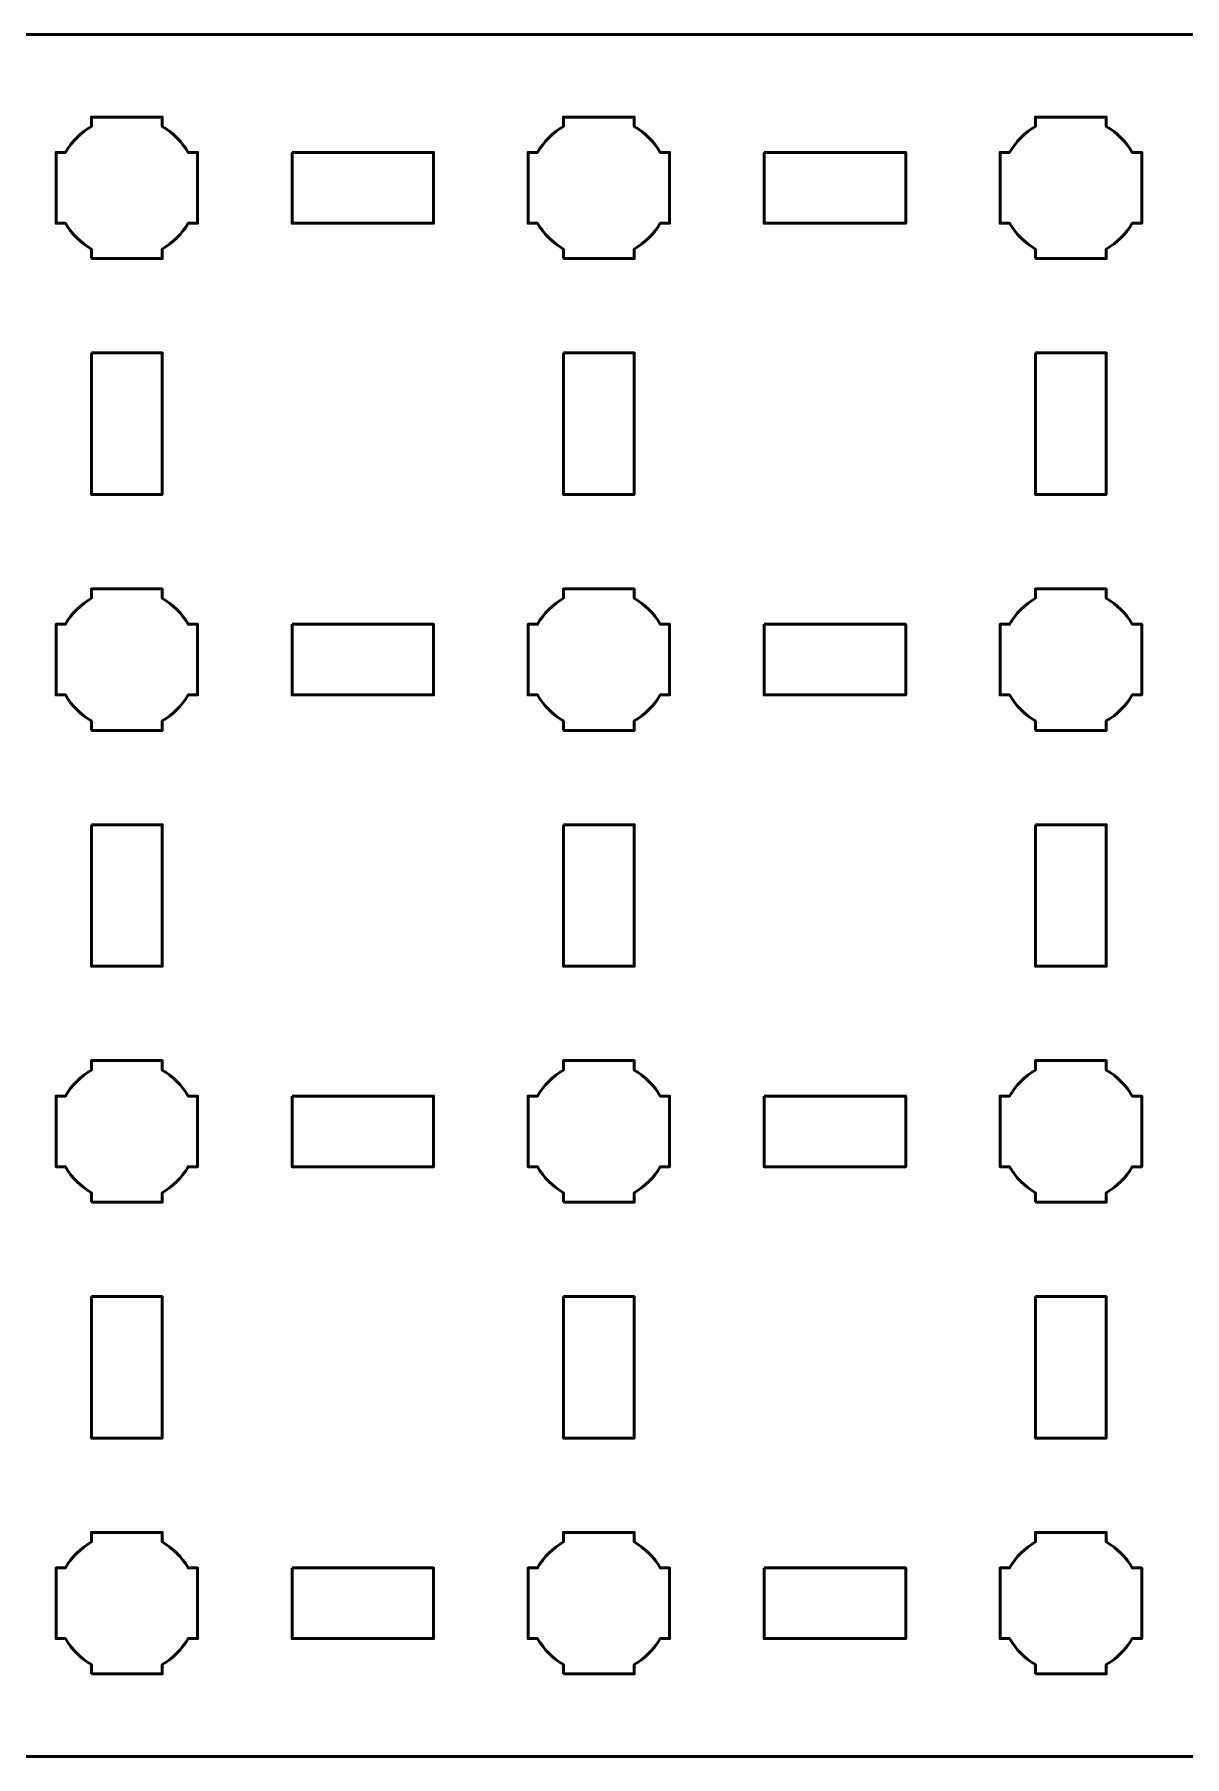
# Model space of a CAD drawing. Header units: centimetres. Extents: x -17.7 to 17.7, y -3.7 to 3.7.
# Drawn here: x -13.39 to -8.52, y -3.65 to 3.65 of the extents above; entities that cross this region are included whole.
import ezdxf

# ---------------------------------------------------------------- set-up
doc = ezdxf.new("R2010")
doc.units = ezdxf.units.CM
doc.header["$MEASUREMENT"] = 0
doc.layers.add('Layer 1', color=7, linetype='Continuous')

msp = doc.modelspace()

# ---------------------------------------------------------------- linework, layer by layer
at = {"layer": 'Layer 1', "lineweight": 53}
for points, knots in [([(-17.14996, 3.65002), (-17.14996, 3.65002), (17.14996, 3.65002), (17.14996, 3.65002), (17.14996, 3.65002), (17.42692, 3.65002), (17.65006, 3.42693), (17.65006, 3.14993), (17.65006, 3.14993), (17.65006, 3.14993), (17.65006, -3.15005), (17.65006, -3.15005), (17.65006, -3.15005), (17.65006, -3.42702), (17.42692, -3.65001), (17.14996, -3.65001), (17.14996, -3.65001), (17.14996, -3.65001), (-17.14996, -3.65001), (-17.14996, -3.65001), (-17.14996, -3.65001), (-17.42696, -3.65001), (-17.65005, -3.42702), (-17.65005, -3.15005), (-17.65005, -3.15005), (-17.65005, -3.15005), (-17.65005, 3.14993), (-17.65005, 3.14993), (-17.65005, 3.14993), (-17.65005, 3.42693), (-17.42696, 3.65002), (-17.14996, 3.65002)], [0, 0, 0, 0, 0.125, 0.125, 0.125, 0.125, 0.25, 0.25, 0.25, 0.25, 0.375, 0.375, 0.375, 0.375, 0.5, 0.5, 0.5, 0.5, 0.625, 0.625, 0.625, 0.625, 0.75, 0.75, 0.75, 0.75, 0.875, 0.875, 0.875, 0.875, 1, 1, 1, 1]), ([(-13.15009, 2.69999), (-13.15009, 2.69999), (-13.15009, 2.7401), (-13.15009, 2.7401), (-13.15009, 2.7401), (-13.19556, 2.76642), (-13.23345, 2.80445), (-13.25991, 2.84992), (-13.25991, 2.84992), (-13.25991, 2.84992), (-13.30002, 2.84992), (-13.30002, 2.84992), (-13.30002, 2.84992), (-13.30002, 2.84992), (-13.30002, 2.99999), (-13.30002, 2.99999), (-13.30002, 2.99999), (-13.30002, 2.99999), (-13.30002, 3.14993), (-13.30002, 3.14993), (-13.30002, 3.14993), (-13.30002, 3.14993), (-13.25991, 3.14993), (-13.25991, 3.14993), (-13.25991, 3.14993), (-13.23345, 3.19554), (-13.19556, 3.23346), (-13.15009, 3.25978), (-13.15009, 3.25978), (-13.15009, 3.25978), (-13.15009, 3.3), (-13.15009, 3.3), (-13.15009, 3.3), (-13.15009, 3.3), (-13.00002, 3.3), (-13.00002, 3.3), (-13.00002, 3.3), (-13.00002, 3.3), (-12.85009, 3.3), (-12.85009, 3.3), (-12.85009, 3.3), (-12.85009, 3.3), (-12.85009, 3.25978), (-12.85009, 3.25978), (-12.85009, 3.25978), (-12.80447, 3.23346), (-12.76655, 3.19554), (-12.74023, 3.14993), (-12.74023, 3.14993), (-12.74023, 3.14993), (-12.70002, 3.14993), (-12.70002, 3.14993), (-12.70002, 3.14993), (-12.70002, 3.14993), (-12.70002, 2.99999), (-12.70002, 2.99999), (-12.70002, 2.99999), (-12.70002, 2.99999), (-12.70002, 2.84992), (-12.70002, 2.84992), (-12.70002, 2.84992), (-12.70002, 2.84992), (-12.74023, 2.84992), (-12.74023, 2.84992), (-12.74023, 2.84992), (-12.76655, 2.80445), (-12.80447, 2.76642), (-12.85009, 2.7401), (-12.85009, 2.7401), (-12.85009, 2.7401), (-12.85009, 2.69999), (-12.85009, 2.69999), (-12.85009, 2.69999), (-12.85009, 2.69999), (-13.00002, 2.69999), (-13.00002, 2.69999), (-13.00002, 2.69999), (-13.00002, 2.69999), (-13.15009, 2.69999), (-13.15009, 2.69999)], [0, 0, 0, 0, 0.05, 0.05, 0.05, 0.05, 0.1, 0.1, 0.1, 0.1, 0.15, 0.15, 0.15, 0.15, 0.2, 0.2, 0.2, 0.2, 0.25, 0.25, 0.25, 0.25, 0.3, 0.3, 0.3, 0.3, 0.35, 0.35, 0.35, 0.35, 0.4, 0.4, 0.4, 0.4, 0.45, 0.45, 0.45, 0.45, 0.5, 0.5, 0.5, 0.5, 0.55, 0.55, 0.55, 0.55, 0.6, 0.6, 0.6, 0.6, 0.65, 0.65, 0.65, 0.65, 0.7, 0.7, 0.7, 0.7, 0.75, 0.75, 0.75, 0.75, 0.8, 0.8, 0.8, 0.8, 0.85, 0.85, 0.85, 0.85, 0.9, 0.9, 0.9, 0.9, 0.95, 0.95, 0.95, 0.95, 1, 1, 1, 1]), ([(-11.14998, 2.69999), (-11.14998, 2.69999), (-11.14998, 2.7401), (-11.14998, 2.7401), (-11.14998, 2.7401), (-11.1956, 2.76642), (-11.23348, 2.80445), (-11.2598, 2.84992), (-11.2598, 2.84992), (-11.2598, 2.84992), (-11.30005, 2.84992), (-11.30005, 2.84992), (-11.30005, 2.84992), (-11.30005, 2.84992), (-11.30005, 2.99999), (-11.30005, 2.99999), (-11.30005, 2.99999), (-11.30005, 2.99999), (-11.30005, 3.14993), (-11.30005, 3.14993), (-11.30005, 3.14993), (-11.30005, 3.14993), (-11.2598, 3.14993), (-11.2598, 3.14993), (-11.2598, 3.14993), (-11.23348, 3.19554), (-11.1956, 3.23346), (-11.14998, 3.25978), (-11.14998, 3.25978), (-11.14998, 3.25978), (-11.14998, 3.3), (-11.14998, 3.3), (-11.14998, 3.3), (-11.14998, 3.3), (-11.00005, 3.3), (-11.00005, 3.3), (-11.00005, 3.3), (-11.00005, 3.3), (-10.84998, 3.3), (-10.84998, 3.3), (-10.84998, 3.3), (-10.84998, 3.3), (-10.84998, 3.25978), (-10.84998, 3.25978), (-10.84998, 3.25978), (-10.80451, 3.23346), (-10.76648, 3.19554), (-10.74016, 3.14993), (-10.74016, 3.14993), (-10.74016, 3.14993), (-10.70005, 3.14993), (-10.70005, 3.14993), (-10.70005, 3.14993), (-10.70005, 3.14993), (-10.70005, 2.99999), (-10.70005, 2.99999), (-10.70005, 2.99999), (-10.70005, 2.99999), (-10.70005, 2.84992), (-10.70005, 2.84992), (-10.70005, 2.84992), (-10.70005, 2.84992), (-10.74016, 2.84992), (-10.74016, 2.84992), (-10.74016, 2.84992), (-10.76648, 2.80445), (-10.80451, 2.76642), (-10.84998, 2.7401), (-10.84998, 2.7401), (-10.84998, 2.7401), (-10.84998, 2.69999), (-10.84998, 2.69999), (-10.84998, 2.69999), (-10.84998, 2.69999), (-11.00005, 2.69999), (-11.00005, 2.69999), (-11.00005, 2.69999), (-11.00005, 2.69999), (-11.14998, 2.69999), (-11.14998, 2.69999)], [0, 0, 0, 0, 0.05, 0.05, 0.05, 0.05, 0.1, 0.1, 0.1, 0.1, 0.15, 0.15, 0.15, 0.15, 0.2, 0.2, 0.2, 0.2, 0.25, 0.25, 0.25, 0.25, 0.3, 0.3, 0.3, 0.3, 0.35, 0.35, 0.35, 0.35, 0.4, 0.4, 0.4, 0.4, 0.45, 0.45, 0.45, 0.45, 0.5, 0.5, 0.5, 0.5, 0.55, 0.55, 0.55, 0.55, 0.6, 0.6, 0.6, 0.6, 0.65, 0.65, 0.65, 0.65, 0.7, 0.7, 0.7, 0.7, 0.75, 0.75, 0.75, 0.75, 0.8, 0.8, 0.8, 0.8, 0.85, 0.85, 0.85, 0.85, 0.9, 0.9, 0.9, 0.9, 0.95, 0.95, 0.95, 0.95, 1, 1, 1, 1]), ([(-9.15005, 2.69999), (-9.15005, 2.69999), (-9.15005, 2.7401), (-9.15005, 2.7401), (-9.15005, 2.7401), (-9.19552, 2.76642), (-9.23355, 2.80445), (-9.25987, 2.84992), (-9.25987, 2.84992), (-9.25987, 2.84992), (-9.29998, 2.84992), (-9.29998, 2.84992), (-9.29998, 2.84992), (-9.29998, 2.84992), (-9.29998, 2.99999), (-9.29998, 2.99999), (-9.29998, 2.99999), (-9.29998, 2.99999), (-9.29998, 3.14993), (-9.29998, 3.14993), (-9.29998, 3.14993), (-9.29998, 3.14993), (-9.25987, 3.14993), (-9.25987, 3.14993), (-9.25987, 3.14993), (-9.23355, 3.19554), (-9.19552, 3.23346), (-9.15005, 3.25978), (-9.15005, 3.25978), (-9.15005, 3.25978), (-9.15005, 3.3), (-9.15005, 3.3), (-9.15005, 3.3), (-9.15005, 3.3), (-8.99998, 3.3), (-8.99998, 3.3), (-8.99998, 3.3), (-8.99998, 3.3), (-8.85005, 3.3), (-8.85005, 3.3), (-8.85005, 3.3), (-8.85005, 3.3), (-8.85005, 3.25978), (-8.85005, 3.25978), (-8.85005, 3.25978), (-8.80443, 3.23346), (-8.76654, 3.19554), (-8.74023, 3.14993), (-8.74023, 3.14993), (-8.74023, 3.14993), (-8.69998, 3.14993), (-8.69998, 3.14993), (-8.69998, 3.14993), (-8.69998, 3.14993), (-8.69998, 2.99999), (-8.69998, 2.99999), (-8.69998, 2.99999), (-8.69998, 2.99999), (-8.69998, 2.84992), (-8.69998, 2.84992), (-8.69998, 2.84992), (-8.69998, 2.84992), (-8.74023, 2.84992), (-8.74023, 2.84992), (-8.74023, 2.84992), (-8.76654, 2.80445), (-8.80443, 2.76642), (-8.85005, 2.7401), (-8.85005, 2.7401), (-8.85005, 2.7401), (-8.85005, 2.69999), (-8.85005, 2.69999), (-8.85005, 2.69999), (-8.85005, 2.69999), (-8.99998, 2.69999), (-8.99998, 2.69999), (-8.99998, 2.69999), (-8.99998, 2.69999), (-9.15005, 2.69999), (-9.15005, 2.69999)], [0, 0, 0, 0, 0.05, 0.05, 0.05, 0.05, 0.1, 0.1, 0.1, 0.1, 0.15, 0.15, 0.15, 0.15, 0.2, 0.2, 0.2, 0.2, 0.25, 0.25, 0.25, 0.25, 0.3, 0.3, 0.3, 0.3, 0.35, 0.35, 0.35, 0.35, 0.4, 0.4, 0.4, 0.4, 0.45, 0.45, 0.45, 0.45, 0.5, 0.5, 0.5, 0.5, 0.55, 0.55, 0.55, 0.55, 0.6, 0.6, 0.6, 0.6, 0.65, 0.65, 0.65, 0.65, 0.7, 0.7, 0.7, 0.7, 0.75, 0.75, 0.75, 0.75, 0.8, 0.8, 0.8, 0.8, 0.85, 0.85, 0.85, 0.85, 0.9, 0.9, 0.9, 0.9, 0.95, 0.95, 0.95, 0.95, 1, 1, 1, 1]), ([(-12.29997, 3.14993), (-12.29997, 3.14993), (-11.69996, 3.14993), (-11.69996, 3.14993), (-11.69996, 3.14993), (-11.69996, 3.14993), (-11.69996, 2.84992), (-11.69996, 2.84992), (-11.69996, 2.84992), (-11.69996, 2.84992), (-12.29997, 2.84992), (-12.29997, 2.84992), (-12.29997, 2.84992), (-12.29997, 2.84992), (-12.29997, 3.14993), (-12.29997, 3.14993)], [0, 0, 0, 0, 0.25, 0.25, 0.25, 0.25, 0.5, 0.5, 0.5, 0.5, 0.75, 0.75, 0.75, 0.75, 1, 1, 1, 1]), ([(-10.3, 3.14993), (-10.3, 3.14993), (-9.69999, 3.14993), (-9.69999, 3.14993), (-9.69999, 3.14993), (-9.69999, 3.14993), (-9.69999, 2.84992), (-9.69999, 2.84992), (-9.69999, 2.84992), (-9.69999, 2.84992), (-10.3, 2.84992), (-10.3, 2.84992), (-10.3, 2.84992), (-10.3, 2.84992), (-10.3, 3.14993), (-10.3, 3.14993)], [0, 0, 0, 0, 0.25, 0.25, 0.25, 0.25, 0.5, 0.5, 0.5, 0.5, 0.75, 0.75, 0.75, 0.75, 1, 1, 1, 1]), ([(-13.15009, 2.29998), (-13.15009, 2.29998), (-12.85009, 2.29998), (-12.85009, 2.29998), (-12.85009, 2.29998), (-12.85009, 2.29998), (-12.85009, 1.69997), (-12.85009, 1.69997), (-12.85009, 1.69997), (-12.85009, 1.69997), (-13.15009, 1.69997), (-13.15009, 1.69997), (-13.15009, 1.69997), (-13.15009, 1.69997), (-13.15009, 2.29998), (-13.15009, 2.29998)], [0, 0, 0, 0, 0.25, 0.25, 0.25, 0.25, 0.5, 0.5, 0.5, 0.5, 0.75, 0.75, 0.75, 0.75, 1, 1, 1, 1]), ([(-11.14998, 2.29998), (-11.14998, 2.29998), (-10.84998, 2.29998), (-10.84998, 2.29998), (-10.84998, 2.29998), (-10.84998, 2.29998), (-10.84998, 1.69997), (-10.84998, 1.69997), (-10.84998, 1.69997), (-10.84998, 1.69997), (-11.14998, 1.69997), (-11.14998, 1.69997), (-11.14998, 1.69997), (-11.14998, 1.69997), (-11.14998, 2.29998), (-11.14998, 2.29998)], [0, 0, 0, 0, 0.25, 0.25, 0.25, 0.25, 0.5, 0.5, 0.5, 0.5, 0.75, 0.75, 0.75, 0.75, 1, 1, 1, 1]), ([(-9.15005, 2.29998), (-9.15005, 2.29998), (-8.85005, 2.29998), (-8.85005, 2.29998), (-8.85005, 2.29998), (-8.85005, 2.29998), (-8.85005, 1.69997), (-8.85005, 1.69997), (-8.85005, 1.69997), (-8.85005, 1.69997), (-9.15005, 1.69997), (-9.15005, 1.69997), (-9.15005, 1.69997), (-9.15005, 1.69997), (-9.15005, 2.29998), (-9.15005, 2.29998)], [0, 0, 0, 0, 0.25, 0.25, 0.25, 0.25, 0.5, 0.5, 0.5, 0.5, 0.75, 0.75, 0.75, 0.75, 1, 1, 1, 1]), ([(-13.15009, 0.69992), (-13.15009, 0.69992), (-13.15009, 0.74017), (-13.15009, 0.74017), (-13.15009, 0.74017), (-13.19556, 0.76649), (-13.23345, 0.80452), (-13.25991, 0.84999), (-13.25991, 0.84999), (-13.25991, 0.84999), (-13.30002, 0.84999), (-13.30002, 0.84999), (-13.30002, 0.84999), (-13.30002, 0.84999), (-13.30002, 0.99992), (-13.30002, 0.99992), (-13.30002, 0.99992), (-13.30002, 0.99992), (-13.30002, 1.14999), (-13.30002, 1.14999), (-13.30002, 1.14999), (-13.30002, 1.14999), (-13.25991, 1.14999), (-13.25991, 1.14999), (-13.25991, 1.14999), (-13.23345, 1.19547), (-13.19556, 1.2335), (-13.15009, 1.25981), (-13.15009, 1.25981), (-13.15009, 1.25981), (-13.15009, 1.29992), (-13.15009, 1.29992), (-13.15009, 1.29992), (-13.15009, 1.29992), (-13.00002, 1.29992), (-13.00002, 1.29992), (-13.00002, 1.29992), (-13.00002, 1.29992), (-12.85009, 1.29992), (-12.85009, 1.29992), (-12.85009, 1.29992), (-12.85009, 1.29992), (-12.85009, 1.25981), (-12.85009, 1.25981), (-12.85009, 1.25981), (-12.80447, 1.2335), (-12.76655, 1.19547), (-12.74023, 1.14999), (-12.74023, 1.14999), (-12.74023, 1.14999), (-12.70002, 1.14999), (-12.70002, 1.14999), (-12.70002, 1.14999), (-12.70002, 1.14999), (-12.70002, 0.99992), (-12.70002, 0.99992), (-12.70002, 0.99992), (-12.70002, 0.99992), (-12.70002, 0.84999), (-12.70002, 0.84999), (-12.70002, 0.84999), (-12.70002, 0.84999), (-12.74023, 0.84999), (-12.74023, 0.84999), (-12.74023, 0.84999), (-12.76655, 0.80452), (-12.80447, 0.76649), (-12.85009, 0.74017), (-12.85009, 0.74017), (-12.85009, 0.74017), (-12.85009, 0.69992), (-12.85009, 0.69992), (-12.85009, 0.69992), (-12.85009, 0.69992), (-13.00002, 0.69992), (-13.00002, 0.69992), (-13.00002, 0.69992), (-13.00002, 0.69992), (-13.15009, 0.69992), (-13.15009, 0.69992)], [0, 0, 0, 0, 0.05, 0.05, 0.05, 0.05, 0.1, 0.1, 0.1, 0.1, 0.15, 0.15, 0.15, 0.15, 0.2, 0.2, 0.2, 0.2, 0.25, 0.25, 0.25, 0.25, 0.3, 0.3, 0.3, 0.3, 0.35, 0.35, 0.35, 0.35, 0.4, 0.4, 0.4, 0.4, 0.45, 0.45, 0.45, 0.45, 0.5, 0.5, 0.5, 0.5, 0.55, 0.55, 0.55, 0.55, 0.6, 0.6, 0.6, 0.6, 0.65, 0.65, 0.65, 0.65, 0.7, 0.7, 0.7, 0.7, 0.75, 0.75, 0.75, 0.75, 0.8, 0.8, 0.8, 0.8, 0.85, 0.85, 0.85, 0.85, 0.9, 0.9, 0.9, 0.9, 0.95, 0.95, 0.95, 0.95, 1, 1, 1, 1]), ([(-11.14998, 0.69992), (-11.14998, 0.69992), (-11.14998, 0.74017), (-11.14998, 0.74017), (-11.14998, 0.74017), (-11.1956, 0.76649), (-11.23348, 0.80452), (-11.2598, 0.84999), (-11.2598, 0.84999), (-11.2598, 0.84999), (-11.30005, 0.84999), (-11.30005, 0.84999), (-11.30005, 0.84999), (-11.30005, 0.84999), (-11.30005, 0.99992), (-11.30005, 0.99992), (-11.30005, 0.99992), (-11.30005, 0.99992), (-11.30005, 1.14999), (-11.30005, 1.14999), (-11.30005, 1.14999), (-11.30005, 1.14999), (-11.2598, 1.14999), (-11.2598, 1.14999), (-11.2598, 1.14999), (-11.23348, 1.19547), (-11.1956, 1.2335), (-11.14998, 1.25981), (-11.14998, 1.25981), (-11.14998, 1.25981), (-11.14998, 1.29992), (-11.14998, 1.29992), (-11.14998, 1.29992), (-11.14998, 1.29992), (-11.00005, 1.29992), (-11.00005, 1.29992), (-11.00005, 1.29992), (-11.00005, 1.29992), (-10.84998, 1.29992), (-10.84998, 1.29992), (-10.84998, 1.29992), (-10.84998, 1.29992), (-10.84998, 1.25981), (-10.84998, 1.25981), (-10.84998, 1.25981), (-10.80451, 1.2335), (-10.76648, 1.19547), (-10.74016, 1.14999), (-10.74016, 1.14999), (-10.74016, 1.14999), (-10.70005, 1.14999), (-10.70005, 1.14999), (-10.70005, 1.14999), (-10.70005, 1.14999), (-10.70005, 0.99992), (-10.70005, 0.99992), (-10.70005, 0.99992), (-10.70005, 0.99992), (-10.70005, 0.84999), (-10.70005, 0.84999), (-10.70005, 0.84999), (-10.70005, 0.84999), (-10.74016, 0.84999), (-10.74016, 0.84999), (-10.74016, 0.84999), (-10.76648, 0.80452), (-10.80451, 0.76649), (-10.84998, 0.74017), (-10.84998, 0.74017), (-10.84998, 0.74017), (-10.84998, 0.69992), (-10.84998, 0.69992), (-10.84998, 0.69992), (-10.84998, 0.69992), (-11.00005, 0.69992), (-11.00005, 0.69992), (-11.00005, 0.69992), (-11.00005, 0.69992), (-11.14998, 0.69992), (-11.14998, 0.69992)], [0, 0, 0, 0, 0.05, 0.05, 0.05, 0.05, 0.1, 0.1, 0.1, 0.1, 0.15, 0.15, 0.15, 0.15, 0.2, 0.2, 0.2, 0.2, 0.25, 0.25, 0.25, 0.25, 0.3, 0.3, 0.3, 0.3, 0.35, 0.35, 0.35, 0.35, 0.4, 0.4, 0.4, 0.4, 0.45, 0.45, 0.45, 0.45, 0.5, 0.5, 0.5, 0.5, 0.55, 0.55, 0.55, 0.55, 0.6, 0.6, 0.6, 0.6, 0.65, 0.65, 0.65, 0.65, 0.7, 0.7, 0.7, 0.7, 0.75, 0.75, 0.75, 0.75, 0.8, 0.8, 0.8, 0.8, 0.85, 0.85, 0.85, 0.85, 0.9, 0.9, 0.9, 0.9, 0.95, 0.95, 0.95, 0.95, 1, 1, 1, 1]), ([(-9.15005, 0.69992), (-9.15005, 0.69992), (-9.15005, 0.74017), (-9.15005, 0.74017), (-9.15005, 0.74017), (-9.19552, 0.76649), (-9.23355, 0.80452), (-9.25987, 0.84999), (-9.25987, 0.84999), (-9.25987, 0.84999), (-9.29998, 0.84999), (-9.29998, 0.84999), (-9.29998, 0.84999), (-9.29998, 0.84999), (-9.29998, 0.99992), (-9.29998, 0.99992), (-9.29998, 0.99992), (-9.29998, 0.99992), (-9.29998, 1.14999), (-9.29998, 1.14999), (-9.29998, 1.14999), (-9.29998, 1.14999), (-9.25987, 1.14999), (-9.25987, 1.14999), (-9.25987, 1.14999), (-9.23355, 1.19547), (-9.19552, 1.2335), (-9.15005, 1.25981), (-9.15005, 1.25981), (-9.15005, 1.25981), (-9.15005, 1.29992), (-9.15005, 1.29992), (-9.15005, 1.29992), (-9.15005, 1.29992), (-8.99998, 1.29992), (-8.99998, 1.29992), (-8.99998, 1.29992), (-8.99998, 1.29992), (-8.85005, 1.29992), (-8.85005, 1.29992), (-8.85005, 1.29992), (-8.85005, 1.29992), (-8.85005, 1.25981), (-8.85005, 1.25981), (-8.85005, 1.25981), (-8.80443, 1.2335), (-8.76654, 1.19547), (-8.74023, 1.14999), (-8.74023, 1.14999), (-8.74023, 1.14999), (-8.69998, 1.14999), (-8.69998, 1.14999), (-8.69998, 1.14999), (-8.69998, 1.14999), (-8.69998, 0.99992), (-8.69998, 0.99992), (-8.69998, 0.99992), (-8.69998, 0.99992), (-8.69998, 0.84999), (-8.69998, 0.84999), (-8.69998, 0.84999), (-8.69998, 0.84999), (-8.74023, 0.84999), (-8.74023, 0.84999), (-8.74023, 0.84999), (-8.76654, 0.80452), (-8.80443, 0.76649), (-8.85005, 0.74017), (-8.85005, 0.74017), (-8.85005, 0.74017), (-8.85005, 0.69992), (-8.85005, 0.69992), (-8.85005, 0.69992), (-8.85005, 0.69992), (-8.99998, 0.69992), (-8.99998, 0.69992), (-8.99998, 0.69992), (-8.99998, 0.69992), (-9.15005, 0.69992), (-9.15005, 0.69992)], [0, 0, 0, 0, 0.05, 0.05, 0.05, 0.05, 0.1, 0.1, 0.1, 0.1, 0.15, 0.15, 0.15, 0.15, 0.2, 0.2, 0.2, 0.2, 0.25, 0.25, 0.25, 0.25, 0.3, 0.3, 0.3, 0.3, 0.35, 0.35, 0.35, 0.35, 0.4, 0.4, 0.4, 0.4, 0.45, 0.45, 0.45, 0.45, 0.5, 0.5, 0.5, 0.5, 0.55, 0.55, 0.55, 0.55, 0.6, 0.6, 0.6, 0.6, 0.65, 0.65, 0.65, 0.65, 0.7, 0.7, 0.7, 0.7, 0.75, 0.75, 0.75, 0.75, 0.8, 0.8, 0.8, 0.8, 0.85, 0.85, 0.85, 0.85, 0.9, 0.9, 0.9, 0.9, 0.95, 0.95, 0.95, 0.95, 1, 1, 1, 1]), ([(-12.29997, 1.14999), (-12.29997, 1.14999), (-11.69996, 1.14999), (-11.69996, 1.14999), (-11.69996, 1.14999), (-11.69996, 1.14999), (-11.69996, 0.84999), (-11.69996, 0.84999), (-11.69996, 0.84999), (-11.69996, 0.84999), (-12.29997, 0.84999), (-12.29997, 0.84999), (-12.29997, 0.84999), (-12.29997, 0.84999), (-12.29997, 1.14999), (-12.29997, 1.14999)], [0, 0, 0, 0, 0.25, 0.25, 0.25, 0.25, 0.5, 0.5, 0.5, 0.5, 0.75, 0.75, 0.75, 0.75, 1, 1, 1, 1]), ([(-10.3, 1.14999), (-10.3, 1.14999), (-9.69999, 1.14999), (-9.69999, 1.14999), (-9.69999, 1.14999), (-9.69999, 1.14999), (-9.69999, 0.84999), (-9.69999, 0.84999), (-9.69999, 0.84999), (-9.69999, 0.84999), (-10.3, 0.84999), (-10.3, 0.84999), (-10.3, 0.84999), (-10.3, 0.84999), (-10.3, 1.14999), (-10.3, 1.14999)], [0, 0, 0, 0, 0.25, 0.25, 0.25, 0.25, 0.5, 0.5, 0.5, 0.5, 0.75, 0.75, 0.75, 0.75, 1, 1, 1, 1]), ([(-13.15009, 0.30001), (-13.15009, 0.30001), (-12.85009, 0.30001), (-12.85009, 0.30001), (-12.85009, 0.30001), (-12.85009, 0.30001), (-12.85009, -0.29999), (-12.85009, -0.29999), (-12.85009, -0.29999), (-12.85009, -0.29999), (-13.15009, -0.29999), (-13.15009, -0.29999), (-13.15009, -0.29999), (-13.15009, -0.29999), (-13.15009, 0.30001), (-13.15009, 0.30001)], [0, 0, 0, 0, 0.25, 0.25, 0.25, 0.25, 0.5, 0.5, 0.5, 0.5, 0.75, 0.75, 0.75, 0.75, 1, 1, 1, 1]), ([(-11.14998, 0.30001), (-11.14998, 0.30001), (-10.84998, 0.30001), (-10.84998, 0.30001), (-10.84998, 0.30001), (-10.84998, 0.30001), (-10.84998, -0.29999), (-10.84998, -0.29999), (-10.84998, -0.29999), (-10.84998, -0.29999), (-11.14998, -0.29999), (-11.14998, -0.29999), (-11.14998, -0.29999), (-11.14998, -0.29999), (-11.14998, 0.30001), (-11.14998, 0.30001)], [0, 0, 0, 0, 0.25, 0.25, 0.25, 0.25, 0.5, 0.5, 0.5, 0.5, 0.75, 0.75, 0.75, 0.75, 1, 1, 1, 1]), ([(-9.15005, 0.30001), (-9.15005, 0.30001), (-8.85005, 0.30001), (-8.85005, 0.30001), (-8.85005, 0.30001), (-8.85005, 0.30001), (-8.85005, -0.29999), (-8.85005, -0.29999), (-8.85005, -0.29999), (-8.85005, -0.29999), (-9.15005, -0.29999), (-9.15005, -0.29999), (-9.15005, -0.29999), (-9.15005, -0.29999), (-9.15005, 0.30001), (-9.15005, 0.30001)], [0, 0, 0, 0, 0.25, 0.25, 0.25, 0.25, 0.5, 0.5, 0.5, 0.5, 0.75, 0.75, 0.75, 0.75, 1, 1, 1, 1]), ([(-13.15009, -1.30001), (-13.15009, -1.30001), (-13.15009, -1.25994), (-13.15009, -1.25994), (-13.15009, -1.25994), (-13.19556, -1.23348), (-13.23345, -1.19556), (-13.25991, -1.14994), (-13.25991, -1.14994), (-13.25991, -1.14994), (-13.30002, -1.14994), (-13.30002, -1.14994), (-13.30002, -1.14994), (-13.30002, -1.14994), (-13.30002, -1.00001), (-13.30002, -1.00001), (-13.30002, -1.00001), (-13.30002, -1.00001), (-13.30002, -0.84994), (-13.30002, -0.84994), (-13.30002, -0.84994), (-13.30002, -0.84994), (-13.25991, -0.84994), (-13.25991, -0.84994), (-13.25991, -0.84994), (-13.23345, -0.80447), (-13.19556, -0.76644), (-13.15009, -0.74012), (-13.15009, -0.74012), (-13.15009, -0.74012), (-13.15009, -0.70001), (-13.15009, -0.70001), (-13.15009, -0.70001), (-13.15009, -0.70001), (-13.00002, -0.70001), (-13.00002, -0.70001), (-13.00002, -0.70001), (-13.00002, -0.70001), (-12.85009, -0.70001), (-12.85009, -0.70001), (-12.85009, -0.70001), (-12.85009, -0.70001), (-12.85009, -0.74012), (-12.85009, -0.74012), (-12.85009, -0.74012), (-12.80447, -0.76644), (-12.76655, -0.80447), (-12.74023, -0.84994), (-12.74023, -0.84994), (-12.74023, -0.84994), (-12.70002, -0.84994), (-12.70002, -0.84994), (-12.70002, -0.84994), (-12.70002, -0.84994), (-12.70002, -1.00001), (-12.70002, -1.00001), (-12.70002, -1.00001), (-12.70002, -1.00001), (-12.70002, -1.14994), (-12.70002, -1.14994), (-12.70002, -1.14994), (-12.70002, -1.14994), (-12.74023, -1.14994), (-12.74023, -1.14994), (-12.74023, -1.14994), (-12.76655, -1.19556), (-12.80447, -1.23348), (-12.85009, -1.25994), (-12.85009, -1.25994), (-12.85009, -1.25994), (-12.85009, -1.30001), (-12.85009, -1.30001), (-12.85009, -1.30001), (-12.85009, -1.30001), (-13.00002, -1.30001), (-13.00002, -1.30001), (-13.00002, -1.30001), (-13.00002, -1.30001), (-13.15009, -1.30001), (-13.15009, -1.30001)], [0, 0, 0, 0, 0.05, 0.05, 0.05, 0.05, 0.1, 0.1, 0.1, 0.1, 0.15, 0.15, 0.15, 0.15, 0.2, 0.2, 0.2, 0.2, 0.25, 0.25, 0.25, 0.25, 0.3, 0.3, 0.3, 0.3, 0.35, 0.35, 0.35, 0.35, 0.4, 0.4, 0.4, 0.4, 0.45, 0.45, 0.45, 0.45, 0.5, 0.5, 0.5, 0.5, 0.55, 0.55, 0.55, 0.55, 0.6, 0.6, 0.6, 0.6, 0.65, 0.65, 0.65, 0.65, 0.7, 0.7, 0.7, 0.7, 0.75, 0.75, 0.75, 0.75, 0.8, 0.8, 0.8, 0.8, 0.85, 0.85, 0.85, 0.85, 0.9, 0.9, 0.9, 0.9, 0.95, 0.95, 0.95, 0.95, 1, 1, 1, 1]), ([(-11.14998, -1.30001), (-11.14998, -1.30001), (-11.14998, -1.25994), (-11.14998, -1.25994), (-11.14998, -1.25994), (-11.1956, -1.23348), (-11.23348, -1.19556), (-11.2598, -1.14994), (-11.2598, -1.14994), (-11.2598, -1.14994), (-11.30005, -1.14994), (-11.30005, -1.14994), (-11.30005, -1.14994), (-11.30005, -1.14994), (-11.30005, -1.00001), (-11.30005, -1.00001), (-11.30005, -1.00001), (-11.30005, -1.00001), (-11.30005, -0.84994), (-11.30005, -0.84994), (-11.30005, -0.84994), (-11.30005, -0.84994), (-11.2598, -0.84994), (-11.2598, -0.84994), (-11.2598, -0.84994), (-11.23348, -0.80447), (-11.1956, -0.76644), (-11.14998, -0.74012), (-11.14998, -0.74012), (-11.14998, -0.74012), (-11.14998, -0.70001), (-11.14998, -0.70001), (-11.14998, -0.70001), (-11.14998, -0.70001), (-11.00005, -0.70001), (-11.00005, -0.70001), (-11.00005, -0.70001), (-11.00005, -0.70001), (-10.84998, -0.70001), (-10.84998, -0.70001), (-10.84998, -0.70001), (-10.84998, -0.70001), (-10.84998, -0.74012), (-10.84998, -0.74012), (-10.84998, -0.74012), (-10.80451, -0.76644), (-10.76648, -0.80447), (-10.74016, -0.84994), (-10.74016, -0.84994), (-10.74016, -0.84994), (-10.70005, -0.84994), (-10.70005, -0.84994), (-10.70005, -0.84994), (-10.70005, -0.84994), (-10.70005, -1.00001), (-10.70005, -1.00001), (-10.70005, -1.00001), (-10.70005, -1.00001), (-10.70005, -1.14994), (-10.70005, -1.14994), (-10.70005, -1.14994), (-10.70005, -1.14994), (-10.74016, -1.14994), (-10.74016, -1.14994), (-10.74016, -1.14994), (-10.76648, -1.19556), (-10.80451, -1.23348), (-10.84998, -1.25994), (-10.84998, -1.25994), (-10.84998, -1.25994), (-10.84998, -1.30001), (-10.84998, -1.30001), (-10.84998, -1.30001), (-10.84998, -1.30001), (-11.00005, -1.30001), (-11.00005, -1.30001), (-11.00005, -1.30001), (-11.00005, -1.30001), (-11.14998, -1.30001), (-11.14998, -1.30001)], [0, 0, 0, 0, 0.05, 0.05, 0.05, 0.05, 0.1, 0.1, 0.1, 0.1, 0.15, 0.15, 0.15, 0.15, 0.2, 0.2, 0.2, 0.2, 0.25, 0.25, 0.25, 0.25, 0.3, 0.3, 0.3, 0.3, 0.35, 0.35, 0.35, 0.35, 0.4, 0.4, 0.4, 0.4, 0.45, 0.45, 0.45, 0.45, 0.5, 0.5, 0.5, 0.5, 0.55, 0.55, 0.55, 0.55, 0.6, 0.6, 0.6, 0.6, 0.65, 0.65, 0.65, 0.65, 0.7, 0.7, 0.7, 0.7, 0.75, 0.75, 0.75, 0.75, 0.8, 0.8, 0.8, 0.8, 0.85, 0.85, 0.85, 0.85, 0.9, 0.9, 0.9, 0.9, 0.95, 0.95, 0.95, 0.95, 1, 1, 1, 1]), ([(-9.15005, -1.30001), (-9.15005, -1.30001), (-9.15005, -1.25994), (-9.15005, -1.25994), (-9.15005, -1.25994), (-9.19552, -1.23348), (-9.23355, -1.19556), (-9.25987, -1.14994), (-9.25987, -1.14994), (-9.25987, -1.14994), (-9.29998, -1.14994), (-9.29998, -1.14994), (-9.29998, -1.14994), (-9.29998, -1.14994), (-9.29998, -1.00001), (-9.29998, -1.00001), (-9.29998, -1.00001), (-9.29998, -1.00001), (-9.29998, -0.84994), (-9.29998, -0.84994), (-9.29998, -0.84994), (-9.29998, -0.84994), (-9.25987, -0.84994), (-9.25987, -0.84994), (-9.25987, -0.84994), (-9.23355, -0.80447), (-9.19552, -0.76644), (-9.15005, -0.74012), (-9.15005, -0.74012), (-9.15005, -0.74012), (-9.15005, -0.70001), (-9.15005, -0.70001), (-9.15005, -0.70001), (-9.15005, -0.70001), (-8.99998, -0.70001), (-8.99998, -0.70001), (-8.99998, -0.70001), (-8.99998, -0.70001), (-8.85005, -0.70001), (-8.85005, -0.70001), (-8.85005, -0.70001), (-8.85005, -0.70001), (-8.85005, -0.74012), (-8.85005, -0.74012), (-8.85005, -0.74012), (-8.80443, -0.76644), (-8.76654, -0.80447), (-8.74023, -0.84994), (-8.74023, -0.84994), (-8.74023, -0.84994), (-8.69998, -0.84994), (-8.69998, -0.84994), (-8.69998, -0.84994), (-8.69998, -0.84994), (-8.69998, -1.00001), (-8.69998, -1.00001), (-8.69998, -1.00001), (-8.69998, -1.00001), (-8.69998, -1.14994), (-8.69998, -1.14994), (-8.69998, -1.14994), (-8.69998, -1.14994), (-8.74023, -1.14994), (-8.74023, -1.14994), (-8.74023, -1.14994), (-8.76654, -1.19556), (-8.80443, -1.23348), (-8.85005, -1.25994), (-8.85005, -1.25994), (-8.85005, -1.25994), (-8.85005, -1.30001), (-8.85005, -1.30001), (-8.85005, -1.30001), (-8.85005, -1.30001), (-8.99998, -1.30001), (-8.99998, -1.30001), (-8.99998, -1.30001), (-8.99998, -1.30001), (-9.15005, -1.30001), (-9.15005, -1.30001)], [0, 0, 0, 0, 0.05, 0.05, 0.05, 0.05, 0.1, 0.1, 0.1, 0.1, 0.15, 0.15, 0.15, 0.15, 0.2, 0.2, 0.2, 0.2, 0.25, 0.25, 0.25, 0.25, 0.3, 0.3, 0.3, 0.3, 0.35, 0.35, 0.35, 0.35, 0.4, 0.4, 0.4, 0.4, 0.45, 0.45, 0.45, 0.45, 0.5, 0.5, 0.5, 0.5, 0.55, 0.55, 0.55, 0.55, 0.6, 0.6, 0.6, 0.6, 0.65, 0.65, 0.65, 0.65, 0.7, 0.7, 0.7, 0.7, 0.75, 0.75, 0.75, 0.75, 0.8, 0.8, 0.8, 0.8, 0.85, 0.85, 0.85, 0.85, 0.9, 0.9, 0.9, 0.9, 0.95, 0.95, 0.95, 0.95, 1, 1, 1, 1]), ([(-12.29997, -0.84994), (-12.29997, -0.84994), (-11.69996, -0.84994), (-11.69996, -0.84994), (-11.69996, -0.84994), (-11.69996, -0.84994), (-11.69996, -1.14994), (-11.69996, -1.14994), (-11.69996, -1.14994), (-11.69996, -1.14994), (-12.29997, -1.14994), (-12.29997, -1.14994), (-12.29997, -1.14994), (-12.29997, -1.14994), (-12.29997, -0.84994), (-12.29997, -0.84994)], [0, 0, 0, 0, 0.25, 0.25, 0.25, 0.25, 0.5, 0.5, 0.5, 0.5, 0.75, 0.75, 0.75, 0.75, 1, 1, 1, 1]), ([(-10.3, -0.84994), (-10.3, -0.84994), (-9.69999, -0.84994), (-9.69999, -0.84994), (-9.69999, -0.84994), (-9.69999, -0.84994), (-9.69999, -1.14994), (-9.69999, -1.14994), (-9.69999, -1.14994), (-9.69999, -1.14994), (-10.3, -1.14994), (-10.3, -1.14994), (-10.3, -1.14994), (-10.3, -1.14994), (-10.3, -0.84994), (-10.3, -0.84994)], [0, 0, 0, 0, 0.25, 0.25, 0.25, 0.25, 0.5, 0.5, 0.5, 0.5, 0.75, 0.75, 0.75, 0.75, 1, 1, 1, 1]), ([(-13.15009, -1.70006), (-13.15009, -1.70006), (-12.85009, -1.70006), (-12.85009, -1.70006), (-12.85009, -1.70006), (-12.85009, -1.70006), (-12.85009, -2.30007), (-12.85009, -2.30007), (-12.85009, -2.30007), (-12.85009, -2.30007), (-13.15009, -2.30007), (-13.15009, -2.30007), (-13.15009, -2.30007), (-13.15009, -2.30007), (-13.15009, -1.70006), (-13.15009, -1.70006)], [0, 0, 0, 0, 0.25, 0.25, 0.25, 0.25, 0.5, 0.5, 0.5, 0.5, 0.75, 0.75, 0.75, 0.75, 1, 1, 1, 1]), ([(-11.14998, -1.70006), (-11.14998, -1.70006), (-10.84998, -1.70006), (-10.84998, -1.70006), (-10.84998, -1.70006), (-10.84998, -1.70006), (-10.84998, -2.30007), (-10.84998, -2.30007), (-10.84998, -2.30007), (-10.84998, -2.30007), (-11.14998, -2.30007), (-11.14998, -2.30007), (-11.14998, -2.30007), (-11.14998, -2.30007), (-11.14998, -1.70006), (-11.14998, -1.70006)], [0, 0, 0, 0, 0.25, 0.25, 0.25, 0.25, 0.5, 0.5, 0.5, 0.5, 0.75, 0.75, 0.75, 0.75, 1, 1, 1, 1]), ([(-9.15005, -1.70006), (-9.15005, -1.70006), (-8.85005, -1.70006), (-8.85005, -1.70006), (-8.85005, -1.70006), (-8.85005, -1.70006), (-8.85005, -2.30007), (-8.85005, -2.30007), (-8.85005, -2.30007), (-8.85005, -2.30007), (-9.15005, -2.30007), (-9.15005, -2.30007), (-9.15005, -2.30007), (-9.15005, -2.30007), (-9.15005, -1.70006), (-9.15005, -1.70006)], [0, 0, 0, 0, 0.25, 0.25, 0.25, 0.25, 0.5, 0.5, 0.5, 0.5, 0.75, 0.75, 0.75, 0.75, 1, 1, 1, 1]), ([(-13.15009, -3.29998), (-13.15009, -3.29998), (-13.15009, -3.25987), (-13.15009, -3.25987), (-13.15009, -3.25987), (-13.19556, -3.23355), (-13.23345, -3.19552), (-13.25991, -3.15005), (-13.25991, -3.15005), (-13.25991, -3.15005), (-13.30002, -3.15005), (-13.30002, -3.15005), (-13.30002, -3.15005), (-13.30002, -3.15005), (-13.30002, -2.99998), (-13.30002, -2.99998), (-13.30002, -2.99998), (-13.30002, -2.99998), (-13.30002, -2.85005), (-13.30002, -2.85005), (-13.30002, -2.85005), (-13.30002, -2.85005), (-13.25991, -2.85005), (-13.25991, -2.85005), (-13.25991, -2.85005), (-13.23345, -2.80443), (-13.19556, -2.76655), (-13.15009, -2.74023), (-13.15009, -2.74023), (-13.15009, -2.74023), (-13.15009, -2.69998), (-13.15009, -2.69998), (-13.15009, -2.69998), (-13.15009, -2.69998), (-13.00002, -2.69998), (-13.00002, -2.69998), (-13.00002, -2.69998), (-13.00002, -2.69998), (-12.85009, -2.69998), (-12.85009, -2.69998), (-12.85009, -2.69998), (-12.85009, -2.69998), (-12.85009, -2.74023), (-12.85009, -2.74023), (-12.85009, -2.74023), (-12.80447, -2.76655), (-12.76655, -2.80443), (-12.74023, -2.85005), (-12.74023, -2.85005), (-12.74023, -2.85005), (-12.70002, -2.85005), (-12.70002, -2.85005), (-12.70002, -2.85005), (-12.70002, -2.85005), (-12.70002, -2.99998), (-12.70002, -2.99998), (-12.70002, -2.99998), (-12.70002, -2.99998), (-12.70002, -3.15005), (-12.70002, -3.15005), (-12.70002, -3.15005), (-12.70002, -3.15005), (-12.74023, -3.15005), (-12.74023, -3.15005), (-12.74023, -3.15005), (-12.76655, -3.19552), (-12.80447, -3.23355), (-12.85009, -3.25987), (-12.85009, -3.25987), (-12.85009, -3.25987), (-12.85009, -3.29998), (-12.85009, -3.29998), (-12.85009, -3.29998), (-12.85009, -3.29998), (-13.00002, -3.29998), (-13.00002, -3.29998), (-13.00002, -3.29998), (-13.00002, -3.29998), (-13.15009, -3.29998), (-13.15009, -3.29998)], [0, 0, 0, 0, 0.05, 0.05, 0.05, 0.05, 0.1, 0.1, 0.1, 0.1, 0.15, 0.15, 0.15, 0.15, 0.2, 0.2, 0.2, 0.2, 0.25, 0.25, 0.25, 0.25, 0.3, 0.3, 0.3, 0.3, 0.35, 0.35, 0.35, 0.35, 0.4, 0.4, 0.4, 0.4, 0.45, 0.45, 0.45, 0.45, 0.5, 0.5, 0.5, 0.5, 0.55, 0.55, 0.55, 0.55, 0.6, 0.6, 0.6, 0.6, 0.65, 0.65, 0.65, 0.65, 0.7, 0.7, 0.7, 0.7, 0.75, 0.75, 0.75, 0.75, 0.8, 0.8, 0.8, 0.8, 0.85, 0.85, 0.85, 0.85, 0.9, 0.9, 0.9, 0.9, 0.95, 0.95, 0.95, 0.95, 1, 1, 1, 1]), ([(-11.14998, -3.29998), (-11.14998, -3.29998), (-11.14998, -3.25987), (-11.14998, -3.25987), (-11.14998, -3.25987), (-11.1956, -3.23355), (-11.23348, -3.19552), (-11.2598, -3.15005), (-11.2598, -3.15005), (-11.2598, -3.15005), (-11.30005, -3.15005), (-11.30005, -3.15005), (-11.30005, -3.15005), (-11.30005, -3.15005), (-11.30005, -2.99998), (-11.30005, -2.99998), (-11.30005, -2.99998), (-11.30005, -2.99998), (-11.30005, -2.85005), (-11.30005, -2.85005), (-11.30005, -2.85005), (-11.30005, -2.85005), (-11.2598, -2.85005), (-11.2598, -2.85005), (-11.2598, -2.85005), (-11.23348, -2.80443), (-11.1956, -2.76655), (-11.14998, -2.74023), (-11.14998, -2.74023), (-11.14998, -2.74023), (-11.14998, -2.69998), (-11.14998, -2.69998), (-11.14998, -2.69998), (-11.14998, -2.69998), (-11.00005, -2.69998), (-11.00005, -2.69998), (-11.00005, -2.69998), (-11.00005, -2.69998), (-10.84998, -2.69998), (-10.84998, -2.69998), (-10.84998, -2.69998), (-10.84998, -2.69998), (-10.84998, -2.74023), (-10.84998, -2.74023), (-10.84998, -2.74023), (-10.80451, -2.76655), (-10.76648, -2.80443), (-10.74016, -2.85005), (-10.74016, -2.85005), (-10.74016, -2.85005), (-10.70005, -2.85005), (-10.70005, -2.85005), (-10.70005, -2.85005), (-10.70005, -2.85005), (-10.70005, -2.99998), (-10.70005, -2.99998), (-10.70005, -2.99998), (-10.70005, -2.99998), (-10.70005, -3.15005), (-10.70005, -3.15005), (-10.70005, -3.15005), (-10.70005, -3.15005), (-10.74016, -3.15005), (-10.74016, -3.15005), (-10.74016, -3.15005), (-10.76648, -3.19552), (-10.80451, -3.23355), (-10.84998, -3.25987), (-10.84998, -3.25987), (-10.84998, -3.25987), (-10.84998, -3.29998), (-10.84998, -3.29998), (-10.84998, -3.29998), (-10.84998, -3.29998), (-11.00005, -3.29998), (-11.00005, -3.29998), (-11.00005, -3.29998), (-11.00005, -3.29998), (-11.14998, -3.29998), (-11.14998, -3.29998)], [0, 0, 0, 0, 0.05, 0.05, 0.05, 0.05, 0.1, 0.1, 0.1, 0.1, 0.15, 0.15, 0.15, 0.15, 0.2, 0.2, 0.2, 0.2, 0.25, 0.25, 0.25, 0.25, 0.3, 0.3, 0.3, 0.3, 0.35, 0.35, 0.35, 0.35, 0.4, 0.4, 0.4, 0.4, 0.45, 0.45, 0.45, 0.45, 0.5, 0.5, 0.5, 0.5, 0.55, 0.55, 0.55, 0.55, 0.6, 0.6, 0.6, 0.6, 0.65, 0.65, 0.65, 0.65, 0.7, 0.7, 0.7, 0.7, 0.75, 0.75, 0.75, 0.75, 0.8, 0.8, 0.8, 0.8, 0.85, 0.85, 0.85, 0.85, 0.9, 0.9, 0.9, 0.9, 0.95, 0.95, 0.95, 0.95, 1, 1, 1, 1]), ([(-9.15005, -3.29998), (-9.15005, -3.29998), (-9.15005, -3.25987), (-9.15005, -3.25987), (-9.15005, -3.25987), (-9.19552, -3.23355), (-9.23355, -3.19552), (-9.25987, -3.15005), (-9.25987, -3.15005), (-9.25987, -3.15005), (-9.29998, -3.15005), (-9.29998, -3.15005), (-9.29998, -3.15005), (-9.29998, -3.15005), (-9.29998, -2.99998), (-9.29998, -2.99998), (-9.29998, -2.99998), (-9.29998, -2.99998), (-9.29998, -2.85005), (-9.29998, -2.85005), (-9.29998, -2.85005), (-9.29998, -2.85005), (-9.25987, -2.85005), (-9.25987, -2.85005), (-9.25987, -2.85005), (-9.23355, -2.80443), (-9.19552, -2.76655), (-9.15005, -2.74023), (-9.15005, -2.74023), (-9.15005, -2.74023), (-9.15005, -2.69998), (-9.15005, -2.69998), (-9.15005, -2.69998), (-9.15005, -2.69998), (-8.99998, -2.69998), (-8.99998, -2.69998), (-8.99998, -2.69998), (-8.99998, -2.69998), (-8.85005, -2.69998), (-8.85005, -2.69998), (-8.85005, -2.69998), (-8.85005, -2.69998), (-8.85005, -2.74023), (-8.85005, -2.74023), (-8.85005, -2.74023), (-8.80443, -2.76655), (-8.76654, -2.80443), (-8.74023, -2.85005), (-8.74023, -2.85005), (-8.74023, -2.85005), (-8.69998, -2.85005), (-8.69998, -2.85005), (-8.69998, -2.85005), (-8.69998, -2.85005), (-8.69998, -2.99998), (-8.69998, -2.99998), (-8.69998, -2.99998), (-8.69998, -2.99998), (-8.69998, -3.15005), (-8.69998, -3.15005), (-8.69998, -3.15005), (-8.69998, -3.15005), (-8.74023, -3.15005), (-8.74023, -3.15005), (-8.74023, -3.15005), (-8.76654, -3.19552), (-8.80443, -3.23355), (-8.85005, -3.25987), (-8.85005, -3.25987), (-8.85005, -3.25987), (-8.85005, -3.29998), (-8.85005, -3.29998), (-8.85005, -3.29998), (-8.85005, -3.29998), (-8.99998, -3.29998), (-8.99998, -3.29998), (-8.99998, -3.29998), (-8.99998, -3.29998), (-9.15005, -3.29998), (-9.15005, -3.29998)], [0, 0, 0, 0, 0.05, 0.05, 0.05, 0.05, 0.1, 0.1, 0.1, 0.1, 0.15, 0.15, 0.15, 0.15, 0.2, 0.2, 0.2, 0.2, 0.25, 0.25, 0.25, 0.25, 0.3, 0.3, 0.3, 0.3, 0.35, 0.35, 0.35, 0.35, 0.4, 0.4, 0.4, 0.4, 0.45, 0.45, 0.45, 0.45, 0.5, 0.5, 0.5, 0.5, 0.55, 0.55, 0.55, 0.55, 0.6, 0.6, 0.6, 0.6, 0.65, 0.65, 0.65, 0.65, 0.7, 0.7, 0.7, 0.7, 0.75, 0.75, 0.75, 0.75, 0.8, 0.8, 0.8, 0.8, 0.85, 0.85, 0.85, 0.85, 0.9, 0.9, 0.9, 0.9, 0.95, 0.95, 0.95, 0.95, 1, 1, 1, 1]), ([(-12.29997, -2.85005), (-12.29997, -2.85005), (-11.69996, -2.85005), (-11.69996, -2.85005), (-11.69996, -2.85005), (-11.69996, -2.85005), (-11.69996, -3.15005), (-11.69996, -3.15005), (-11.69996, -3.15005), (-11.69996, -3.15005), (-12.29997, -3.15005), (-12.29997, -3.15005), (-12.29997, -3.15005), (-12.29997, -3.15005), (-12.29997, -2.85005), (-12.29997, -2.85005)], [0, 0, 0, 0, 0.25, 0.25, 0.25, 0.25, 0.5, 0.5, 0.5, 0.5, 0.75, 0.75, 0.75, 0.75, 1, 1, 1, 1]), ([(-10.3, -2.85005), (-10.3, -2.85005), (-9.69999, -2.85005), (-9.69999, -2.85005), (-9.69999, -2.85005), (-9.69999, -2.85005), (-9.69999, -3.15005), (-9.69999, -3.15005), (-9.69999, -3.15005), (-9.69999, -3.15005), (-10.3, -3.15005), (-10.3, -3.15005), (-10.3, -3.15005), (-10.3, -3.15005), (-10.3, -2.85005), (-10.3, -2.85005)], [0, 0, 0, 0, 0.25, 0.25, 0.25, 0.25, 0.5, 0.5, 0.5, 0.5, 0.75, 0.75, 0.75, 0.75, 1, 1, 1, 1])]:
    msp.add_open_spline(points, degree=3, knots=knots, dxfattribs=at)

doc.saveas('drawing.dxf')
